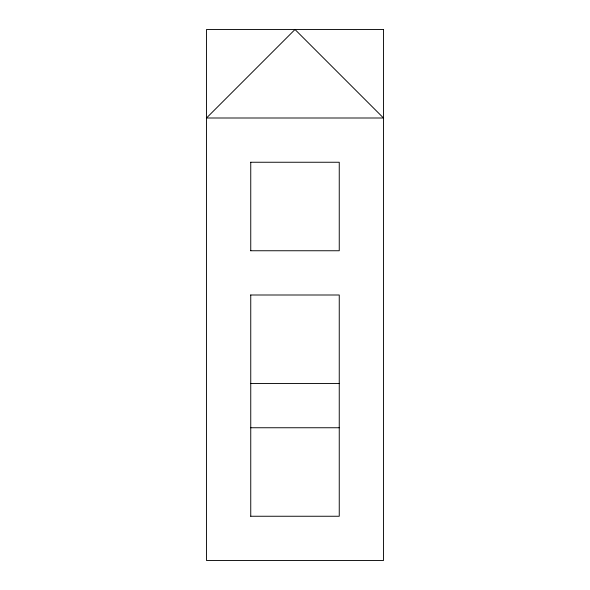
<?xml version="1.0" encoding="UTF-8"?>
<svg xmlns="http://www.w3.org/2000/svg" width="590" height="590" viewBox="0 0 590 590"><rect width="100%" height="100%" fill="white"/><g stroke="black" fill="none" stroke-linecap="round" stroke-linejoin="round"><path stroke-width="0.89" d="M250.698 162.25L339.25 162.25L339.25 250.75L250.698 250.75M250.698 295L339.25 295L339.25 516.25L250.698 516.25M250.698 383.5L339.25 383.5M250.698 427.75L339.25 427.75M250.75 162.25L250.75 250.75M250.75 295L250.75 516.25M295 29.5L206.5 118L383.5 118L295 29.5M383.5 29.5L206.5 29.5L206.5 560.5L383.5 560.5L383.5 29.5"/></g></svg>
